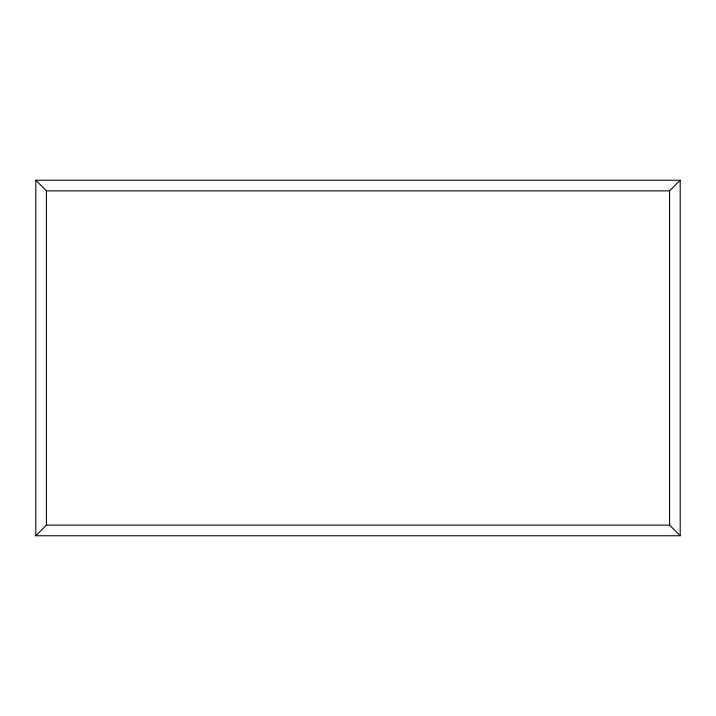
<?xml version="1.0" encoding="UTF-8"?>
<svg xmlns="http://www.w3.org/2000/svg" width="716" height="716" viewBox="0 0 716 716"><rect width="100%" height="100%" fill="white"/><g stroke="black" fill="none" stroke-linecap="round" stroke-linejoin="round"><path stroke-width="1.07" d="M35.8 535.765L46.442 525.132L669.558 525.132L680.2 535.765L680.2 180.235L35.8 180.235L35.8 535.765L680.2 535.765M35.8 180.235L46.442 190.868L669.558 190.868L680.2 180.235M669.558 190.868L669.558 525.132M46.442 190.868L46.442 525.132"/></g></svg>
